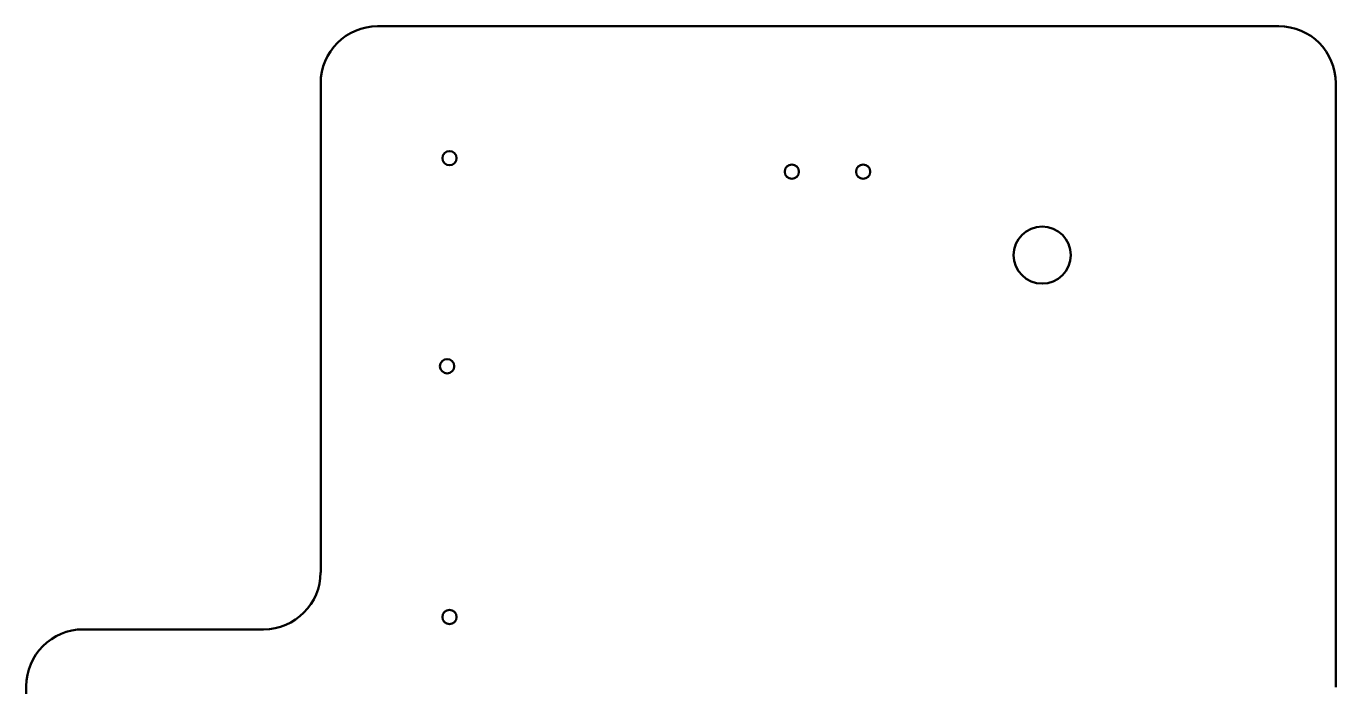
# Model space of a CAD drawing. Header units: inches. Extents: x 4.94 to 6.75, y 3.04 to 5.23.
# Drawn here: x 4.939 to 6.748, y 4.319 to 5.232 of the extents above; entities that cross this region are included whole.
import ezdxf

# ---------------------------------------------------------------- set-up
doc = ezdxf.new("R2010")
doc.units = ezdxf.units.IN
doc.header["$MEASUREMENT"] = 0
doc.layers.add('Visible (ANSI)', color=7, linetype='Continuous', lineweight=50)

msp = doc.modelspace()

# ---------------------------------------------------------------- linework, layer by layer
at = {"layer": 'Visible (ANSI)'}
for p, q in [((6.669, 5.2318), (5.4245, 5.2318)), ((5.3458, 5.153), (5.3458, 4.4774)), ((6.7477, 4.3186), (6.7477, 5.153)), ((5.267, 4.3987), (5.0179, 4.3987)), ((4.9391, 4.32), (4.9391, 3.1155))]:
    msp.add_line(p, q, dxfattribs=at)
for centre, radius in [((5.5237, 5.0495), 0.00984), ((5.9965, 5.0308), 0.00984), ((6.095, 5.0308), 0.00984), ((6.3422, 4.9156), 0.0394), ((5.5204, 4.7621), 0.00984), ((5.5237, 4.4157), 0.00984)]:
    msp.add_circle(centre, radius, dxfattribs=at)
for centre, start, end in [((5.4245, 5.153), 90, 180), ((6.669, 5.153), 0, 90), ((5.267, 4.4774), 270, 0), ((5.0179, 4.32), 90, 180)]:
    msp.add_arc(centre, 0.0787, start, end, dxfattribs=at)

doc.saveas('drawing.dxf')
